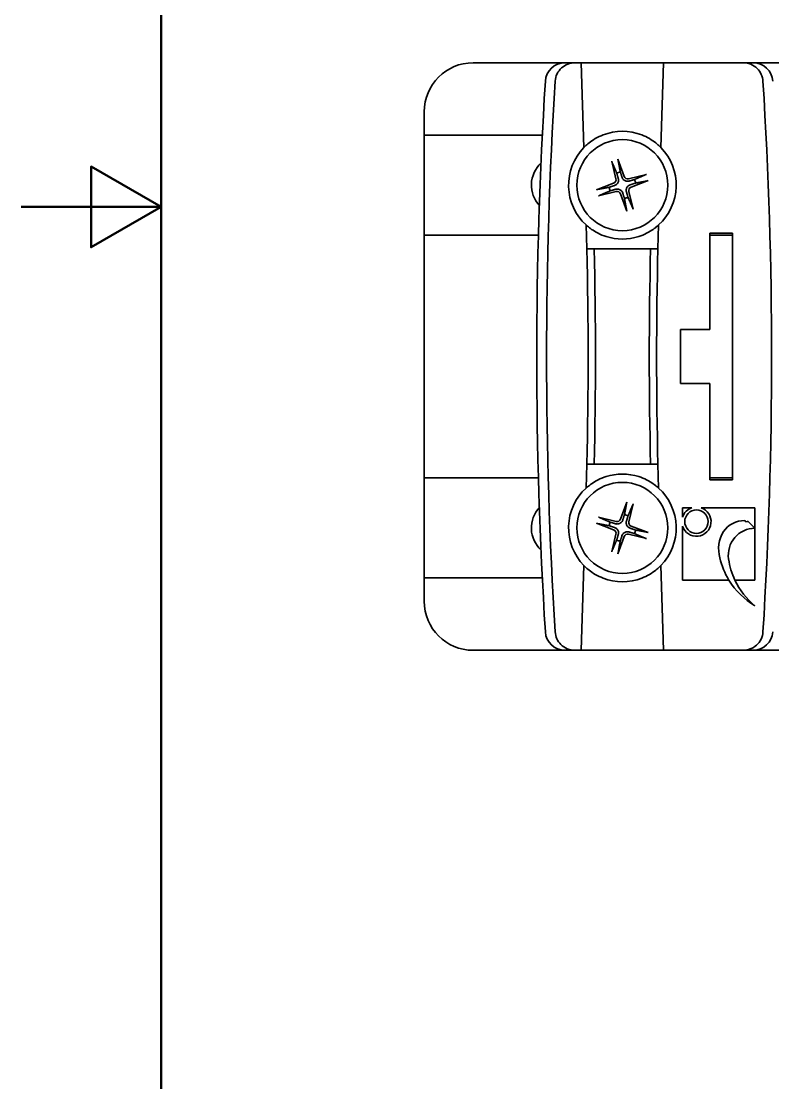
# Model space of a CAD drawing. Header units: millimetres. Extents: x 0 to 390, y 0 to 297.
# Drawn here: x 0 to 53.8, y 85.9 to 161.8 of the extents above; entities that cross this region are included whole.
import ezdxf

# ---------------------------------------------------------------- set-up
doc = ezdxf.new("R2010")
doc.units = ezdxf.units.MM
doc.layers.add('Arêtes visibles(ISO)', color=7, linetype='Continuous', lineweight=35)
doc.layers.add('Cadre_0', color=7, linetype='Continuous', lineweight=50)

# ---------------------------------------------------------------- blocks, each defined once
blk = doc.blocks.new('Cadres Cadre par défaut')
at = {"layer": 'Cadre_0', "flags": 128}
for points in [[(10, 10), (10, 287), (200, 287), (200, 10), (10, 10)], [(0, 148.5), (10, 148.5), (5, 151.387), (5, 145.613), (10, 148.5)]]:
    blk.add_lwpolyline(points, dxfattribs=at)

msp = doc.modelspace()

# ---------------------------------------------------------------- linework, layer by layer
at = {"layer": 'Arêtes visibles(ISO)'}
for p, q in [((32.3299, 158.8049), (38.8923, 158.8049)), ((39.6162, 158.8049), (40.0649, 158.8049)), ((40.2454, 152.7396), (40.0649, 158.8049)), ((41.4656, 158.8049), (40.0649, 158.8049)), ((41.4656, 158.8049), (44.5443, 158.8049)), ((45.9449, 158.8049), (44.5443, 158.8049)), ((45.9449, 158.8049), (45.7644, 152.7396)), ((45.9449, 158.8049), (51.6437, 158.8049)), ((52.3675, 158.8049), (71.7923, 158.8049)), ((28.8299, 155.3049), (28.8299, 155.0249)), ((28.8299, 153.6249), (28.8299, 155.0249)), ((28.8299, 153.6249), (37.277, 153.6249)), ((28.8299, 146.4849), (28.8299, 153.6249)), ((42.6791, 151.9036), (43.138, 150.6779)), ((42.2441, 151.771), (42.547, 150.4977)), ((44.721, 150.8157), (43.4477, 150.5128)), ((44.8536, 150.3807), (43.6279, 149.9218)), ((41.1562, 149.7291), (42.382, 150.188)), ((41.2888, 149.2941), (42.5621, 149.597)), ((43.7658, 148.3388), (43.4629, 149.6121)), ((43.3308, 148.2062), (42.8719, 149.432)), ((28.8299, 145.0849), (28.8299, 146.4849)), ((36.9994, 146.4849), (28.8299, 146.4849)), ((40.4608, 145.5049), (40.41, 147.2108)), ((45.5999, 147.2108), (45.5491, 145.5049)), ((49.2699, 139.7299), (49.2699, 146.6249)), ((49.2699, 146.6249), (50.8799, 146.6249)), ((50.8799, 146.4849), (49.2699, 146.4849)), ((50.8799, 146.6249), (50.8799, 128.9849)), ((28.8299, 145.0849), (28.8299, 130.5249)), ((40.9859, 145.5049), (41.8614, 145.5049)), ((41.8614, 145.5049), (44.1485, 145.5049)), ((44.1485, 145.5049), (45.024, 145.5049)), ((47.1699, 139.7299), (49.2699, 139.7299)), ((47.1699, 135.8799), (47.1699, 139.7299)), ((49.2699, 135.8799), (47.1699, 135.8799)), ((49.2699, 128.9849), (49.2699, 135.8799)), ((28.8299, 129.1249), (28.8299, 130.5249)), ((40.41, 128.399), (40.4608, 130.1049)), ((41.8614, 130.1049), (40.9859, 130.1049)), ((44.1485, 130.1049), (41.8614, 130.1049)), ((45.024, 130.1049), (44.1485, 130.1049)), ((45.5491, 130.1049), (45.5999, 128.399)), ((28.8299, 129.1249), (36.9994, 129.1249)), ((28.8299, 121.9849), (28.8299, 129.1249)), ((49.2699, 129.1249), (50.8799, 129.1249)), ((50.8799, 128.9849), (49.2699, 128.9849)), ((43.3352, 127.4028), (42.8734, 126.1782)), ((43.7698, 127.2692), (43.4639, 125.9966)), ((47.3104, 126.9951), (47.9771, 126.9951)), ((47.3104, 126.3283), (47.3104, 126.9951)), ((48.6301, 126.9951), (52.4856, 126.9951)), ((52.4856, 126.9951), (52.4856, 125.5314)), ((41.2907, 126.3198), (42.5632, 126.0139)), ((51.839, 125.9951), (51.7538, 126.0803)), ((52.4856, 125.5314), (52.0151, 126.0019)), ((41.157, 125.8851), (42.3817, 125.4233)), ((44.8528, 125.2247), (43.6282, 125.6865)), ((47.3104, 121.8199), (47.3104, 125.6754)), ((52.4856, 125.5314), (52.4856, 121.8199)), ((42.24, 123.8406), (42.5459, 125.1132)), ((42.6747, 123.707), (43.1365, 124.9316)), ((44.7192, 124.79), (43.4466, 125.0959)), ((40.0649, 116.8049), (40.2454, 122.8702)), ((45.7644, 122.8702), (45.9449, 116.8049)), ((28.8299, 120.5849), (28.8299, 121.9849)), ((37.277, 121.9849), (28.8299, 121.9849)), ((50.6266, 121.8199), (47.3104, 121.8199)), ((52.4856, 121.8199), (51.0526, 121.8199)), ((28.8299, 120.5849), (28.8299, 120.3049)), ((32.3299, 116.8049), (38.8923, 116.8049)), ((40.0649, 116.8049), (39.6162, 116.8049)), ((40.0649, 116.8049), (41.4656, 116.8049)), ((44.5443, 116.8049), (41.4656, 116.8049)), ((44.5443, 116.8049), (45.9449, 116.8049)), ((51.6437, 116.8049), (45.9449, 116.8049)), ((52.3675, 116.8049), (71.7923, 116.8049))]:
    msp.add_line(p, q, dxfattribs=at)
for centre, radius in [((43.0049, 150.0549), 3.255), ((43.0049, 125.5549), 3.255), ((48.3036, 126.0019), 0.8364)]:
    msp.add_circle(centre, radius, dxfattribs=at)
for centre, radius, start, end in [((32.3299, 155.3049), 3.5, 90, 180), ((38.8923, 157.4049), 1.4, 90, 176.420678), ((52.3675, 157.4049), 1.4, 3.579322, 90), ((352.2299, 137.8049), 315.35, 176.420678, 183.579322), ((352.2299, 137.8049), 314.65, 176.412915, 183.587085), ((-260.9701, 137.8049), 314.65, 356.412915, 3.587085), ((43.0049, 150.0549), 3.85, 68.901878, 111.098122), ((43.0049, 150.0549), 3.85, 135.786868, 227.622495), ((43.0049, 150.0549), 3.85, 312.377505, 44.213132), ((38.6299, 150.0549), 2.135, 132.669543, 222.856498), ((42.289, 150.4363), 0.2652, 290.525383, 13.381035), ((43.0049, 150.0549), 0.9568, 98.976218, 114.9302), ((43.3863, 150.7708), 0.2652, 200.525383, 283.381035), ((43.0049, 150.0549), 0.9568, 8.976218, 24.9302), ((43.0049, 150.0549), 0.9568, 188.976218, 204.9302), ((42.6235, 149.339), 0.2652, 20.525383, 103.381035), ((43.7209, 149.6735), 0.2652, 110.525383, 193.381035), ((43.0049, 150.0549), 0.9568, 278.976218, 294.9302), ((43.0049, 150.0549), 3.85, 252.311242, 287.688758), ((-274.2701, 137.8049), 314.825, 358.598518, 1.401482), ((-274.2701, 137.8049), 315.35, 358.600852, 1.399148), ((360.2799, 137.8049), 315.35, 178.600852, 181.399148), ((360.2799, 137.8049), 314.825, 178.598518, 181.401482), ((43.0049, 125.5549), 3.85, 72.311242, 107.688758), ((43.0049, 125.5549), 3.85, 132.377505, 224.213132), ((43.0049, 125.5549), 3.85, 315.786868, 47.622495), ((38.6299, 125.5549), 2.135, 137.143502, 227.330457), ((48.3036, 126.0019), 1.0455, 108.194872, 161.805128), ((48.3036, 126.0019), 1.0455, 198.194872, 71.805128), ((42.6252, 126.2717), 0.2652, 256.482757, 339.338409), ((43.0049, 125.5549), 0.9568, 64.933592, 80.887574), ((43.7218, 125.9346), 0.2652, 166.482757, 249.338409), ((51.7359, 124.2574), 1.823, 89.437692, 145.26206), ((51.9972, 124.179), 1.823, 89.437692, 94.980765), ((43.0049, 125.5549), 0.9568, 154.933592, 170.887574), ((42.2881, 125.1752), 0.2652, 346.482757, 69.338409), ((43.0049, 125.5549), 0.9568, 334.933592, 350.887574), ((52.2796, 124.0535), 2.3902, 148.674387, 195.511288), ((52.5012, 123.6137), 1.9177, 90.465809, 188.331602), ((43.0049, 125.5549), 0.9568, 244.933592, 260.887574), ((43.3846, 124.8381), 0.2652, 76.482757, 159.338409), ((55.212, 124.6196), 5.3725, 192.964691, 211.407372), ((55.7757, 124.043), 5.2201, 187.78542, 205.206227), ((43.0049, 125.5549), 3.85, 248.901878, 291.098122), ((55.212, 124.6196), 5.3725, 211.407372, 239.505053), ((55.7757, 124.043), 5.2201, 205.206227, 230.930087), ((32.3299, 120.3049), 3.5, 180, 270), ((38.8923, 118.2049), 1.4, 183.579322, 270), ((52.3675, 118.2049), 1.4, 270, 356.420678)]:
    msp.add_arc(centre, radius, start, end, dxfattribs=at)
for points, knots in [([(38.1964, 157.4912), (38.2076, 157.6706), (38.2538, 157.8459), (38.4114, 158.1711), (38.5217, 158.3173), (38.787, 158.5558), (38.9379, 158.6477), (39.2658, 158.7728), (39.4403, 158.8049), (39.6162, 158.8049)], [0, 0, 0, 0, 0.07704271, 0.07704271, 0.15483154, 0.15483154, 0.22986289, 0.22986289, 0.30517504, 0.30517504, 0.30517504, 0.30517504]), ([(39.6162, 158.8049), (39.4099, 158.8049), (39.2471, 158.8049), (38.9713, 158.8049), (38.8924, 158.8049), (38.8923, 158.8049), (38.8923, 158.8049), (38.8923, 158.8049), (38.8923, 158.8049)], [0.1624649, 0.1624649, 0.1624649, 0.1624649, 0.6533267, 0.6533267, 1.3066533, 1.3066533, 1.3066533, 1.3070833, 1.3070833, 1.3070833, 1.3070833]), ([(51.6437, 158.8049), (51.8319, 158.8049), (52.0184, 158.7682), (52.3648, 158.6257), (52.5217, 158.5219), (52.774, 158.2714), (52.8717, 158.1316), (53.0116, 157.8242), (53.0529, 157.6594), (53.0635, 157.4912)], [0, 0, 0, 0, 0.08064545, 0.08064545, 0.16052328, 0.16052328, 0.23308316, 0.23308316, 0.30537224, 0.30537224, 0.30537224, 0.30537224]), ([(52.3675, 158.8049), (52.3675, 158.8049), (52.3675, 158.8049), (52.3675, 158.8049), (52.3675, 158.8049), (52.2887, 158.8049), (52.0129, 158.8049), (51.8501, 158.8049), (51.6437, 158.8049)], [1.3062241, 1.3062241, 1.3062241, 1.3062241, 1.3064932, 1.3064932, 1.3064932, 1.9597398, 1.9597398, 2.4508436, 2.4508436, 2.4508436, 2.4508436]), ([(40.2454, 152.7396), (40.2454, 152.7396), (40.2811, 152.7774), (40.414, 152.9042), (40.5113, 152.9914), (40.74, 153.172), (40.8932, 153.2803), (41.2387, 153.4817), (41.4313, 153.5744), (41.6191, 153.6468)], [0.63227901, 0.63227901, 0.63227901, 0.63227901, 0.70971265, 0.70971265, 0.78714629, 0.78714629, 0.87338292, 0.87338292, 0.95961955, 0.95961955, 0.95961955, 0.95961955]), ([(44.3908, 153.6468), (44.5785, 153.5744), (44.7712, 153.4817), (45.1167, 153.2803), (45.2699, 153.172), (45.4986, 152.9914), (45.5958, 152.9042), (45.7287, 152.7774), (45.7644, 152.7396), (45.7644, 152.7396)], [0.30493848, 0.30493848, 0.30493848, 0.30493848, 0.39117511, 0.39117511, 0.47741174, 0.47741174, 0.55484538, 0.55484538, 0.63227901, 0.63227901, 0.63227901, 0.63227901]), ([(42.6791, 151.9036), (42.6832, 151.8927), (42.6878, 151.8798), (42.6945, 151.8595), (42.6979, 151.8486), (42.7018, 151.8344), (42.7033, 151.8283), (42.7041, 151.824)], [0.019841997, 0.019841997, 0.019841997, 0.019841997, 0.024831295, 0.024831295, 0.029746876, 0.029746876, 0.033709472, 0.033709472, 0.033709472, 0.033709472]), ([(42.2677, 151.691), (42.266, 151.695), (42.2638, 151.7009), (42.2592, 151.7148), (42.2559, 151.7258), (42.2502, 151.7464), (42.2468, 151.7597), (42.2441, 151.771)], [0.045278112, 0.045278112, 0.045278112, 0.045278112, 0.049240708, 0.049240708, 0.054156289, 0.054156289, 0.059145586, 0.059145586, 0.059145586, 0.059145586]), ([(42.7121, 150.537), (42.7232, 150.4983), (42.7286, 150.4576), (42.7285, 150.3891), (42.725, 150.3556), (42.709, 150.2893), (42.6964, 150.2564), (42.6655, 150.1986), (42.6453, 150.1698), (42.5992, 150.1195), (42.5734, 150.0979), (42.5166, 150.0596), (42.4797, 150.0414), (42.4415, 150.029)], [0.278726304, 0.278726304, 0.278726304, 0.278726304, 0.29655738, 0.29655738, 0.310604476, 0.310604476, 0.324651573, 0.324651573, 0.338698669, 0.338698669, 0.352745766, 0.352745766, 0.370576841, 0.370576841, 0.370576841, 0.370576841]), ([(43.487, 150.3477), (43.4484, 150.3367), (43.4076, 150.3312), (43.3391, 150.3313), (43.3056, 150.3348), (43.2393, 150.3509), (43.2065, 150.3635), (43.1486, 150.3943), (43.1198, 150.4145), (43.0695, 150.4606), (43.0479, 150.4865), (43.0096, 150.5432), (42.9914, 150.5801), (42.979, 150.6183)], [0.278726304, 0.278726304, 0.278726304, 0.278726304, 0.29655738, 0.29655738, 0.310604476, 0.310604476, 0.324651573, 0.324651573, 0.338698669, 0.338698669, 0.352745766, 0.352745766, 0.370576841, 0.370576841, 0.370576841, 0.370576841]), ([(44.641, 150.7921), (44.645, 150.7938), (44.6509, 150.796), (44.6648, 150.8007), (44.6758, 150.8039), (44.6964, 150.8096), (44.7097, 150.813), (44.721, 150.8157)], [0.045278112, 0.045278112, 0.045278112, 0.045278112, 0.049240708, 0.049240708, 0.054156289, 0.054156289, 0.059145586, 0.059145586, 0.059145586, 0.059145586]), ([(44.8536, 150.3807), (44.8427, 150.3767), (44.8298, 150.3721), (44.8095, 150.3653), (44.7986, 150.3619), (44.7845, 150.358), (44.7783, 150.3565), (44.774, 150.3557)], [0.019841997, 0.019841997, 0.019841997, 0.019841997, 0.024831295, 0.024831295, 0.029746876, 0.029746876, 0.033709472, 0.033709472, 0.033709472, 0.033709472]), ([(41.1562, 149.7291), (41.1672, 149.7331), (41.1801, 149.7377), (41.2003, 149.7445), (41.2113, 149.7479), (41.2254, 149.7518), (41.2316, 149.7533), (41.2358, 149.7541)], [0.019841997, 0.019841997, 0.019841997, 0.019841997, 0.024831295, 0.024831295, 0.029746876, 0.029746876, 0.033709472, 0.033709472, 0.033709472, 0.033709472]), ([(42.5229, 149.7621), (42.5615, 149.7731), (42.6023, 149.7786), (42.6708, 149.7785), (42.7043, 149.775), (42.7705, 149.7589), (42.8034, 149.7463), (42.8613, 149.7155), (42.8901, 149.6953), (42.9403, 149.6492), (42.9619, 149.6234), (43.0002, 149.5666), (43.0184, 149.5297), (43.0308, 149.4915)], [0.278726304, 0.278726304, 0.278726304, 0.278726304, 0.29655738, 0.29655738, 0.310604476, 0.310604476, 0.324651573, 0.324651573, 0.338698669, 0.338698669, 0.352745766, 0.352745766, 0.370576841, 0.370576841, 0.370576841, 0.370576841]), ([(43.2977, 149.5728), (43.2867, 149.6115), (43.2812, 149.6522), (43.2814, 149.7207), (43.2849, 149.7542), (43.3009, 149.8205), (43.3135, 149.8534), (43.3443, 149.9112), (43.3646, 149.94), (43.4106, 149.9903), (43.4365, 150.0119), (43.4933, 150.0502), (43.5301, 150.0684), (43.5684, 150.0808)], [0.278726304, 0.278726304, 0.278726304, 0.278726304, 0.29655738, 0.29655738, 0.310604476, 0.310604476, 0.324651573, 0.324651573, 0.338698669, 0.338698669, 0.352745766, 0.352745766, 0.370576841, 0.370576841, 0.370576841, 0.370576841]), ([(41.3689, 149.3177), (41.3649, 149.316), (41.3589, 149.3138), (41.345, 149.3092), (41.334, 149.3059), (41.3135, 149.3002), (41.3002, 149.2968), (41.2888, 149.2941)], [0.045278112, 0.045278112, 0.045278112, 0.045278112, 0.049240708, 0.049240708, 0.054156289, 0.054156289, 0.059145586, 0.059145586, 0.059145586, 0.059145586]), ([(43.3308, 148.2062), (43.3267, 148.2171), (43.3221, 148.23), (43.3153, 148.2503), (43.312, 148.2613), (43.308, 148.2754), (43.3065, 148.2815), (43.3058, 148.2858)], [0.019841997, 0.019841997, 0.019841997, 0.019841997, 0.024831295, 0.024831295, 0.029746876, 0.029746876, 0.033709472, 0.033709472, 0.033709472, 0.033709472]), ([(43.7421, 148.4188), (43.7439, 148.4148), (43.7461, 148.4089), (43.7507, 148.395), (43.754, 148.384), (43.7597, 148.3634), (43.7631, 148.3501), (43.7658, 148.3388)], [0.045278112, 0.045278112, 0.045278112, 0.045278112, 0.049240708, 0.049240708, 0.054156289, 0.054156289, 0.059145586, 0.059145586, 0.059145586, 0.059145586]), ([(41.8351, 146.3869), (41.6434, 146.4481), (41.4456, 146.5291), (41.0887, 146.7097), (40.9293, 146.8087), (40.6903, 146.9753), (40.5881, 147.0566), (40.4478, 147.1753), (40.41, 147.2108), (40.41, 147.2108)], [0.30493848, 0.30493848, 0.30493848, 0.30493848, 0.39117511, 0.39117511, 0.47741174, 0.47741174, 0.55484538, 0.55484538, 0.63227901, 0.63227901, 0.63227901, 0.63227901]), ([(45.5999, 147.2108), (45.5999, 147.2108), (45.562, 147.1753), (45.4218, 147.0566), (45.3196, 146.9753), (45.0805, 146.8087), (44.9211, 146.7097), (44.5642, 146.5291), (44.3664, 146.4481), (44.1747, 146.3869)], [0.63227901, 0.63227901, 0.63227901, 0.63227901, 0.70971265, 0.70971265, 0.78714629, 0.78714629, 0.87338292, 0.87338292, 0.95961955, 0.95961955, 0.95961955, 0.95961955]), ([(40.9859, 145.5049), (40.9213, 145.5049), (40.8245, 145.5049), (40.4712, 145.5049), (40.466, 145.5049), (40.4608, 145.5049)], [0, 0, 0, 0, 0.70107269, 0.70107269, 0.71152351, 0.71152351, 0.71152351, 0.71152351]), ([(45.5491, 145.5049), (45.5438, 145.5049), (45.5386, 145.5049), (45.1854, 145.5049), (45.0885, 145.5049), (45.024, 145.5049)], [-0.71152351, -0.71152351, -0.71152351, -0.71152351, -0.70107269, -0.70107269, 0, 0, 0, 0]), ([(40.4608, 130.1049), (40.466, 130.1049), (40.4712, 130.1049), (40.8245, 130.1049), (40.9213, 130.1049), (40.9859, 130.1049)], [-0.71152351, -0.71152351, -0.71152351, -0.71152351, -0.70107269, -0.70107269, 0, 0, 0, 0]), ([(45.024, 130.1049), (45.0885, 130.1049), (45.1854, 130.1049), (45.5386, 130.1049), (45.5438, 130.1049), (45.5491, 130.1049)], [0, 0, 0, 0, 0.70107269, 0.70107269, 0.71152351, 0.71152351, 0.71152351, 0.71152351]), ([(40.41, 128.399), (40.41, 128.399), (40.4478, 128.4345), (40.5881, 128.5532), (40.6903, 128.6345), (40.9293, 128.8011), (41.0887, 128.9002), (41.4456, 129.0807), (41.6434, 129.1617), (41.8351, 129.2229)], [0.63227901, 0.63227901, 0.63227901, 0.63227901, 0.70971265, 0.70971265, 0.78714629, 0.78714629, 0.87338292, 0.87338292, 0.95961955, 0.95961955, 0.95961955, 0.95961955]), ([(44.1747, 129.2229), (44.3664, 129.1617), (44.5642, 129.0807), (44.9211, 128.9002), (45.0805, 128.8011), (45.3196, 128.6345), (45.4218, 128.5532), (45.562, 128.4345), (45.5999, 128.399), (45.5999, 128.399)], [0.30493848, 0.30493848, 0.30493848, 0.30493848, 0.39117511, 0.39117511, 0.47741174, 0.47741174, 0.55484538, 0.55484538, 0.63227901, 0.63227901, 0.63227901, 0.63227901]), ([(43.31, 127.3233), (43.3108, 127.3276), (43.3123, 127.3337), (43.3162, 127.3478), (43.3196, 127.3588), (43.3264, 127.379), (43.3311, 127.3919), (43.3352, 127.4028)], [0.045278112, 0.045278112, 0.045278112, 0.045278112, 0.049240708, 0.049240708, 0.054156289, 0.054156289, 0.059145586, 0.059145586, 0.059145586, 0.059145586]), ([(43.7698, 127.2692), (43.7671, 127.2579), (43.7637, 127.2446), (43.7579, 127.224), (43.7546, 127.213), (43.75, 127.1991), (43.7478, 127.1932), (43.746, 127.1892)], [0.019841997, 0.019841997, 0.019841997, 0.019841997, 0.024831295, 0.024831295, 0.029746876, 0.029746876, 0.033709472, 0.033709472, 0.033709472, 0.033709472]), ([(41.2907, 126.3198), (41.302, 126.3171), (41.3153, 126.3137), (41.3358, 126.3079), (41.3468, 126.3046), (41.3607, 126.2999), (41.3666, 126.2977), (41.3706, 126.296)], [0.019841997, 0.019841997, 0.019841997, 0.019841997, 0.024831295, 0.024831295, 0.029746876, 0.029746876, 0.033709472, 0.033709472, 0.033709472, 0.033709472]), ([(43.0322, 126.1183), (43.0197, 126.0801), (43.0014, 126.0432), (42.963, 125.9866), (42.9413, 125.9608), (42.8909, 125.9148), (42.8621, 125.8946), (42.8041, 125.864), (42.7713, 125.8514), (42.7049, 125.8355), (42.6714, 125.8321), (42.6029, 125.8322), (42.5622, 125.8377), (42.5236, 125.8489)], [0.278726304, 0.278726304, 0.278726304, 0.278726304, 0.29655738, 0.29655738, 0.310604476, 0.310604476, 0.324651573, 0.324651573, 0.338698669, 0.338698669, 0.352745766, 0.352745766, 0.370576841, 0.370576841, 0.370576841, 0.370576841]), ([(43.5683, 125.5277), (43.5301, 125.5401), (43.4933, 125.5584), (43.4366, 125.5969), (43.4108, 125.6185), (43.3648, 125.6689), (43.3447, 125.6978), (43.314, 125.7557), (43.3014, 125.7886), (43.2856, 125.8549), (43.2821, 125.8884), (43.2822, 125.9569), (43.2877, 125.9977), (43.2989, 126.0363)], [0.278726304, 0.278726304, 0.278726304, 0.278726304, 0.29655738, 0.29655738, 0.310604476, 0.310604476, 0.324651573, 0.324651573, 0.338698669, 0.338698669, 0.352745766, 0.352745766, 0.370576841, 0.370576841, 0.370576841, 0.370576841]), ([(41.2366, 125.8599), (41.2323, 125.8607), (41.2261, 125.8622), (41.212, 125.8662), (41.2011, 125.8696), (41.1808, 125.8764), (41.1679, 125.881), (41.157, 125.8851)], [0.045278112, 0.045278112, 0.045278112, 0.045278112, 0.049240708, 0.049240708, 0.054156289, 0.054156289, 0.059145586, 0.059145586, 0.059145586, 0.059145586]), ([(42.4416, 125.5821), (42.4798, 125.5697), (42.5166, 125.5514), (42.5733, 125.5129), (42.5991, 125.4913), (42.645, 125.4409), (42.6652, 125.412), (42.6959, 125.3541), (42.7084, 125.3212), (42.7243, 125.2549), (42.7277, 125.2214), (42.7277, 125.1529), (42.7221, 125.1121), (42.711, 125.0735)], [0.278726304, 0.278726304, 0.278726304, 0.278726304, 0.29655738, 0.29655738, 0.310604476, 0.310604476, 0.324651573, 0.324651573, 0.338698669, 0.338698669, 0.352745766, 0.352745766, 0.370576841, 0.370576841, 0.370576841, 0.370576841]), ([(42.9777, 124.9915), (42.9902, 125.0297), (43.0085, 125.0666), (43.0469, 125.1233), (43.0686, 125.1491), (43.119, 125.195), (43.1478, 125.2152), (43.2057, 125.2458), (43.2386, 125.2584), (43.3049, 125.2743), (43.3385, 125.2777), (43.407, 125.2776), (43.4477, 125.2721), (43.4863, 125.261)], [0.278726304, 0.278726304, 0.278726304, 0.278726304, 0.29655738, 0.29655738, 0.310604476, 0.310604476, 0.324651573, 0.324651573, 0.338698669, 0.338698669, 0.352745766, 0.352745766, 0.370576841, 0.370576841, 0.370576841, 0.370576841]), ([(44.7733, 125.2499), (44.7776, 125.2491), (44.7837, 125.2476), (44.7978, 125.2436), (44.8088, 125.2402), (44.829, 125.2334), (44.8419, 125.2288), (44.8528, 125.2247)], [0.045278112, 0.045278112, 0.045278112, 0.045278112, 0.049240708, 0.049240708, 0.054156289, 0.054156289, 0.059145586, 0.059145586, 0.059145586, 0.059145586]), ([(44.7192, 124.79), (44.7079, 124.7927), (44.6946, 124.7962), (44.674, 124.8019), (44.6631, 124.8052), (44.6492, 124.8099), (44.6432, 124.8121), (44.6392, 124.8138)], [0.019841997, 0.019841997, 0.019841997, 0.019841997, 0.024831295, 0.024831295, 0.029746876, 0.029746876, 0.033709472, 0.033709472, 0.033709472, 0.033709472]), ([(42.24, 123.8406), (42.2427, 123.852), (42.2462, 123.8652), (42.2519, 123.8858), (42.2552, 123.8968), (42.2599, 123.9107), (42.2621, 123.9166), (42.2638, 123.9206)], [0.019841997, 0.019841997, 0.019841997, 0.019841997, 0.024831295, 0.024831295, 0.029746876, 0.029746876, 0.033709472, 0.033709472, 0.033709472, 0.033709472]), ([(42.6999, 123.7865), (42.6991, 123.7823), (42.6976, 123.7761), (42.6936, 123.762), (42.6902, 123.7511), (42.6834, 123.7308), (42.6788, 123.7179), (42.6747, 123.707)], [0.045278112, 0.045278112, 0.045278112, 0.045278112, 0.049240708, 0.049240708, 0.054156289, 0.054156289, 0.059145586, 0.059145586, 0.059145586, 0.059145586]), ([(41.6191, 121.963), (41.4313, 122.0354), (41.2387, 122.1281), (40.8932, 122.3295), (40.74, 122.4379), (40.5113, 122.6184), (40.414, 122.7056), (40.2811, 122.8324), (40.2454, 122.8702), (40.2454, 122.8702)], [0.30493848, 0.30493848, 0.30493848, 0.30493848, 0.39117511, 0.39117511, 0.47741174, 0.47741174, 0.55484538, 0.55484538, 0.63227901, 0.63227901, 0.63227901, 0.63227901]), ([(45.7644, 122.8702), (45.7644, 122.8702), (45.7287, 122.8324), (45.5958, 122.7056), (45.4986, 122.6184), (45.2699, 122.4379), (45.1167, 122.3295), (44.7712, 122.1281), (44.5785, 122.0354), (44.3908, 121.963)], [0.63227901, 0.63227901, 0.63227901, 0.63227901, 0.70971265, 0.70971265, 0.78714629, 0.78714629, 0.87338292, 0.87338292, 0.95961955, 0.95961955, 0.95961955, 0.95961955]), ([(39.6162, 116.8049), (39.428, 116.8049), (39.2415, 116.8416), (38.8951, 116.9841), (38.7382, 117.0879), (38.4858, 117.3384), (38.3882, 117.4782), (38.2482, 117.7856), (38.2069, 117.9504), (38.1964, 118.1187)], [0, 0, 0, 0, 0.08064545, 0.08064545, 0.16052328, 0.16052328, 0.23308316, 0.23308316, 0.30537224, 0.30537224, 0.30537224, 0.30537224]), ([(53.0635, 118.1187), (53.0522, 117.9392), (53.006, 117.7639), (52.8485, 117.4387), (52.7381, 117.2925), (52.4728, 117.054), (52.322, 116.9621), (51.994, 116.837), (51.8195, 116.8049), (51.6437, 116.8049)], [0, 0, 0, 0, 0.07704271, 0.07704271, 0.15483154, 0.15483154, 0.22986289, 0.22986289, 0.30517504, 0.30517504, 0.30517504, 0.30517504]), ([(38.8923, 116.8049), (38.8923, 116.8049), (38.8923, 116.8049), (38.8923, 116.8049), (38.8924, 116.8049), (38.9713, 116.8049), (39.2471, 116.8049), (39.4099, 116.8049), (39.6162, 116.8049)], [1.3062233, 1.3062233, 1.3062233, 1.3062233, 1.3066533, 1.3066533, 1.3066533, 1.9599799, 1.9599799, 2.4508418, 2.4508418, 2.4508418, 2.4508418]), ([(51.6437, 116.8049), (51.85, 116.8049), (52.0127, 116.8049), (52.2886, 116.8049), (52.3674, 116.8049), (52.3675, 116.8049), (52.3675, 116.8049), (52.3675, 116.8049), (52.3675, 116.8049)], [0.1624649, 0.1624649, 0.1624649, 0.1624649, 0.6533267, 0.6533267, 1.3066533, 1.3066533, 1.3066533, 1.3070834, 1.3070834, 1.3070834, 1.3070834])]:
    msp.add_open_spline(points, degree=3, knots=knots, dxfattribs=at)
for points, weights in [([(42.8556, 151), (42.803, 151.2862), (42.7041, 151.824)], [1, 1.05135723972, 1.00221682328]), ([(42.2677, 151.691), (42.4857, 151.1894), (42.6016, 150.9226)], [1.00221682287, 1.05135722895, 1]), ([(42.6016, 150.9226), (42.6714, 150.6796), (42.7121, 150.537)], [1, 1.29471148087, 1.55752619738]), ([(42.979, 150.6183), (42.9333, 150.7594), (42.8556, 151)], [1.55752619738, 1.29471148087, 1]), ([(43.8726, 150.4582), (43.6296, 150.3885), (43.487, 150.3477)], [1, 1.29471148087, 1.55752619738]), ([(44.641, 150.7921), (44.1395, 150.5742), (43.8726, 150.4582)], [1.00221682344, 1.05135724377, 1]), ([(43.95, 150.2042), (44.2362, 150.2568), (44.774, 150.3557)], [1, 1.05135724377, 1.00221682344]), ([(42.0598, 149.9056), (41.7737, 149.853), (41.2358, 149.7541)], [1, 1.05135724385, 1.00221682345]), ([(41.3689, 149.3177), (41.8704, 149.5356), (42.1373, 149.6516)], [1.00221682344, 1.05135724377, 1]), ([(42.4415, 150.029), (42.3004, 149.9833), (42.0598, 149.9056)], [1.55752619738, 1.29471148087, 1]), ([(42.1373, 149.6516), (42.3803, 149.7213), (42.5229, 149.7621)], [1, 1.29471148087, 1.55752619738]), ([(43.4083, 149.1872), (43.3385, 149.4303), (43.2977, 149.5728)], [1, 1.29471148087, 1.55752619738]), ([(43.5684, 150.0808), (43.7094, 150.1265), (43.95, 150.2042)], [1.55752619738, 1.29471148087, 1]), ([(43.0308, 149.4915), (43.0765, 149.3504), (43.1542, 149.1098)], [1.55752619738, 1.29471148087, 1]), ([(43.1542, 149.1098), (43.2069, 148.8236), (43.3058, 148.2858)], [1, 1.05135723968, 1.00221682328]), ([(43.7421, 148.4188), (43.5242, 148.9204), (43.4083, 149.1872)], [1.00221682287, 1.05135722896, 1]), ([(43.31, 127.3233), (43.2098, 126.7857), (43.1565, 126.4997)], [1.00221682344, 1.05135724377, 1]), ([(43.4103, 126.4216), (43.5269, 126.6882), (43.746, 127.1892)], [1, 1.05135724385, 1.00221682345]), ([(42.1382, 125.9603), (41.8716, 126.0769), (41.3706, 126.296)], [1, 1.05135723968, 1.00221682328]), ([(43.1565, 126.4997), (43.0782, 126.2592), (43.0322, 126.1183)], [1, 1.29471148087, 1.55752619738]), ([(43.2989, 126.0363), (43.34, 126.1788), (43.4103, 126.4216)], [1.55752619738, 1.29471148087, 1]), ([(41.2366, 125.8599), (41.7741, 125.7598), (42.0602, 125.7064)], [1.00221682287, 1.05135722896, 1]), ([(42.0602, 125.7064), (42.3006, 125.6282), (42.4416, 125.5821)], [1, 1.29471148087, 1.55752619738]), ([(42.5236, 125.8489), (42.3811, 125.89), (42.1382, 125.9603)], [1.55752619738, 1.29471148087, 1]), ([(43.4863, 125.261), (43.6288, 125.2199), (43.8716, 125.1495)], [1.55752619738, 1.29471148087, 1]), ([(43.9497, 125.4034), (43.7093, 125.4816), (43.5683, 125.5277)], [1, 1.29471148087, 1.55752619738]), ([(44.7733, 125.2499), (44.2357, 125.3501), (43.9497, 125.4034)], [1.00221682287, 1.05135722895, 1]), ([(42.5996, 124.6882), (42.483, 124.4216), (42.2638, 123.9206)], [1, 1.05135724377, 1.00221682344]), ([(42.711, 125.0735), (42.6699, 124.9311), (42.5996, 124.6882)], [1.55752619738, 1.29471148087, 1]), ([(42.6999, 123.7865), (42.8001, 124.3241), (42.8534, 124.6101)], [1.00221682344, 1.05135724377, 1]), ([(42.8534, 124.6101), (42.9316, 124.8506), (42.9777, 124.9915)], [1, 1.29471148087, 1.55752619738]), ([(43.8716, 125.1495), (44.1382, 125.0329), (44.6392, 124.8138)], [1, 1.05135723972, 1.00221682328])]:
    msp.add_rational_spline(points, weights, degree=2, dxfattribs=at)

# ---------------------------------------------------------------- block references
msp.add_blockref('Cadres Cadre par défaut', (0, 0))

doc.saveas('drawing.dxf')
